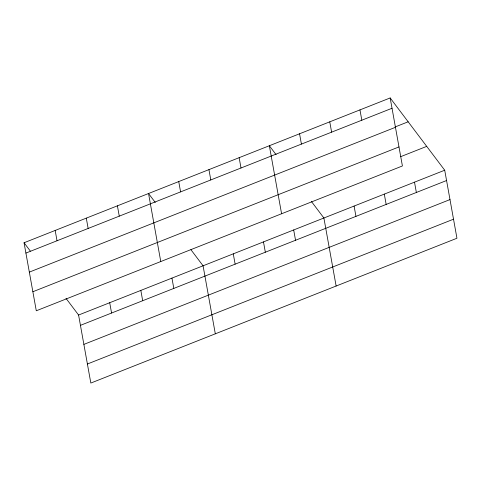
<?xml version="1.0" encoding="UTF-8"?>
<svg xmlns="http://www.w3.org/2000/svg" width="481" height="481" viewBox="0 0 481 481"><rect width="100%" height="100%" fill="white"/><g stroke="black" fill="none" stroke-linecap="round" stroke-linejoin="round"><path stroke-width="0.72" d="M390.169 97.944L402.411 165.969L36.291 310.78L24.05 242.755L390.169 97.944L444.709 170.22L456.95 238.245L90.831 383.056L78.589 315.031L65.993 298.334M25.908 253.072L392.027 108.261M395.123 126.954L408.165 121.795M29.335 272.114L395.448 127.303M32.864 291.739L398.983 146.927M400.625 156.686L426.713 146.368M78.589 315.031L444.709 170.22M80.447 325.342L446.566 180.531M83.874 344.384L449.994 199.579M87.404 364.009L453.523 219.198M276.1 154.678L269.348 145.731L281.589 213.756M311.291 201.311L323.893 218.007L336.129 286.033M155.279 202.465L148.533 193.518L160.768 261.544M190.921 249.693L203.072 265.795L215.314 333.82M24.05 242.755L30.351 251.106M414.508 182.167L416.36 192.478M384.301 194.114L386.159 204.425M359.962 109.89L361.82 120.208M354.094 206.06L355.952 216.372M329.762 121.837L331.613 132.155M299.555 133.784L301.413 144.102M293.687 229.954L295.544 240.266M263.48 241.901L265.338 252.212M239.147 157.678L240.999 167.995M233.279 253.848L235.131 264.159M208.94 169.625L210.798 179.942M178.734 181.571L180.591 191.889M171.951 278.102L173.809 288.414M140.831 290.41L142.689 300.721M117.412 205.832L119.264 216.143M109.71 302.717L111.568 313.035M86.291 218.14L88.143 228.451M55.171 230.447L57.029 240.759"/></g></svg>
